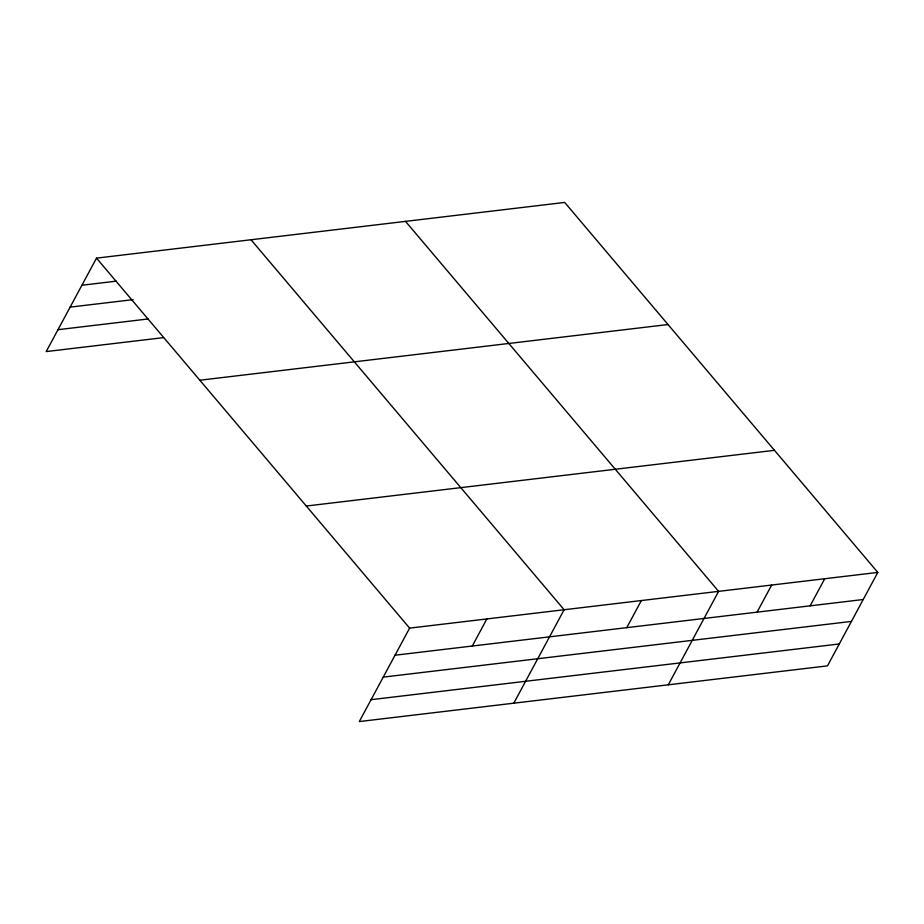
<?xml version="1.0" encoding="UTF-8"?>
<svg xmlns="http://www.w3.org/2000/svg" width="924" height="924" viewBox="0 0 924 924"><rect width="100%" height="100%" fill="white"/><g stroke="black" fill="none" stroke-linecap="round" stroke-linejoin="round"><path stroke-width="1.39" d="M877.8 572.418L409.621 628.124L359.309 721.563L827.488 665.869L877.8 572.418L564.691 202.437L96.512 258.131L46.2 351.582L163.502 337.63M472.279 646.038L486.867 618.93M513.802 703.187L564.125 609.736L251.016 239.755M626.772 627.65L641.371 600.542M668.306 684.799L718.618 591.36L405.509 221.367M757.079 612.15L771.679 585.042M810.14 605.832L824.739 578.736M81.924 285.239L116.251 281.15M70.132 307.126L133.079 299.642M57.993 329.683L148.117 318.965M199.838 380.226L668.017 324.532M306.294 506.029L774.474 450.323M395.022 655.22L863.201 599.526M383.241 677.119L851.42 621.413M371.09 699.676L839.269 643.97M96.512 258.131L409.621 628.124"/></g></svg>
